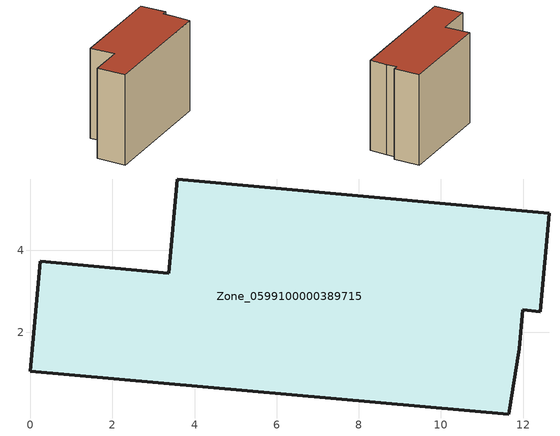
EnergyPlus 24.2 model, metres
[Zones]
Zone_0599100000389715
 floor ground (C_G): 11.65,0.01 0,1.05 0.24,3.73 3.37,3.44 3.58,5.73 12.64,4.9 12.42,2.5 11.99,2.54 11.91,1.59 z0
 wall outside (C_F): 3.37,3.44 0.24,3.73 0,1.05 11.65,0.01 11.91,1.59 11.99,2.54 12.42,2.5 12.64,4.9 3.58,5.73 3.37,3.44 z0:8.51
 roof outside (C_R): 11.65,0.01 11.91,1.59 11.99,2.54 12.42,2.5 12.64,4.9 3.58,5.73 3.37,3.44 0.24,3.73 0,1.05 z8.51
[BUILDING]
Pand.0599100000389715: North Axis=0; Terrain=City; Loads Convergence Tolerance Value=0.04; Temperature Convergence Tolerance Value=0.4; Solar Distribution=FullExterior; Maximum Number of Warmup Days=25; Minimum Number of Warmup Days=1
[Site:Location]
Rotterdam.The.Hague.AP_ZH_NLD Design_Conditions: Latitude=51.96; Longitude=4.45; Time Zone=1; Elevation=-4.5
[SITE:GROUNDTEMPERATURE:BUILDINGSURFACE]
18, 18, 18, 18, 18, 18, 18, 18, 18, 18, 18, 18
[MATERIAL] Thermal Absorptance=0.9; Solar Absorptance=0.7; Visible Absorptance=0.7
Name | Roughness | Thickness | Conductivity | Density | Specific Heat
G.TI.1992-2005 | MediumSmooth | 0.15 | 0.06 | 540 | 1210
F.TI.1992-2005 | Rough | 0.3 | 0.12 | 1920 | 840
R.TI.1992-2005 | MediumRough | 0.2 | 0.08 | 1500 | 1000
[CONSTRUCTION]
C_G: G.TI.1992-2005
C_F: F.TI.1992-2005
C_R: R.TI.1992-2005
[ZONE]
Zone_0599100000389715: Type=1; Multiplier=1; Ceiling Height=Autocalculate; Volume=Autocalculate; Floor Area=autocalculate; Part of Total Floor Area=Yes
[ZONEINFILTRATION:DESIGNFLOWRATE]
Infil_Zone_0599100000389715: Zone or ZoneList or Space or SpaceList=Zone_0599100000389715; Schedule=AlwaysOn; Design Flow Rate Calculation Method=Flow/Area; Flow Rate per Floor Area=0.0015; Constant Term Coefficient=1; Temperature Term Coefficient=0; Velocity Term Coefficient=0; Velocity Squared Term Coefficient=0
[HVACTEMPLATE:ZONE:IDEALLOADSAIRSYSTEM]
Zone_0599100000389715: Maximum Heating Supply Air Temperature=50; Minimum Cooling Supply Air Temperature=13; Maximum Heating Supply Air Humidity Ratio=0.0156; Minimum Cooling Supply Air Humidity Ratio=0.0077; Heating Limit=NoLimit; Cooling Limit=NoLimit; Dehumidification Control Type=ConstantSensibleHeatRatio; Cooling Sensible Heat Ratio=0.7; Dehumidification Setpoint=60; Humidification Control Type=None; Humidification Setpoint=30; Outdoor Air Method=None; Outdoor Air Flow Rate per Person=0.00944; Outdoor Air Flow Rate per Zone Floor Area=0; Outdoor Air Flow Rate per Zone=0; Demand Controlled Ventilation Type=None; Outdoor Air Economizer Type=NoEconomizer; Heat Recovery Type=None; Sensible Heat Recovery Effectiveness=0.7; Latent Heat Recovery Effectiveness=0.65
[ZONECONTROL:THERMOSTAT]
ThermostatControl_Zone_0599100000389715: Zone or ZoneList=Zone_0599100000389715; Control Type Schedule=DualSetpointControlType; Control 1=Thermostat_Zone_0599100000389715; Temperature Difference Between Cutout And Setpoint=0
[THERMOSTATSETPOINT:DUALSETPOINT]
Thermostat_Zone_0599100000389715: Heating Setpoint Temperature Schedule=HeatingSetpoint_Zone_0599100000389715; Cooling Setpoint Temperature Schedule=CoolingSetpoint_Zone_0599100000389715
[SCHEDULE:COMPACT]
HeatingSetpoint_Zone_0599100000389715: Through: 12/31, For: AllDays, Until: 24:00, 21
CoolingSetpoint_Zone_0599100000389715: Through: 12/31, For: AllDays, Until: 24:00, 24
DualSetpointControlType: Through: 12/31, For: AllDays, Until: 24:00, 4
AlwaysOn: Through: 12/31, For: AllDays, Until: 24:00, 1
